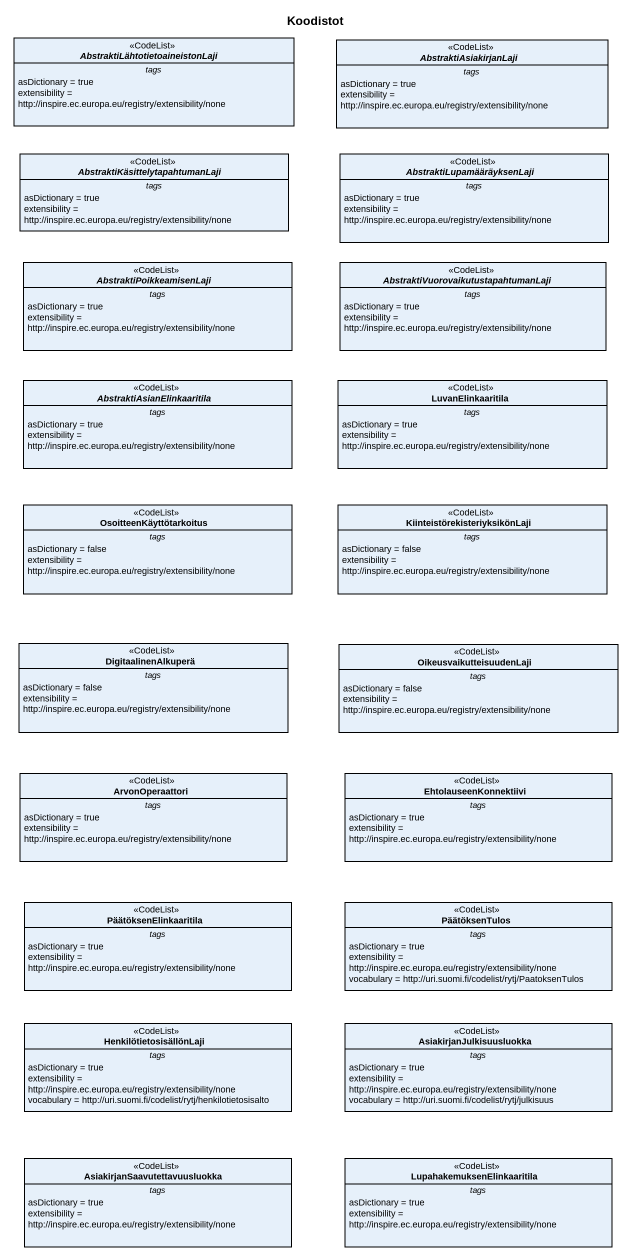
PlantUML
@startuml
title Koodistot
hide circle
hide empty members
abstract class "AbstraktiLähtotietoaineistonLaji" as AbstraktiLähtotietoaineiston <<CodeList>> {
  -- tags --
  asDictionary = true
  extensibility = http://inspire.ec.europa.eu/registry/extensibility/none
}
abstract class AbstraktiAsiakirjanLaji <<CodeList>> {
  -- tags --
  asDictionary = true
  extensibility = http://inspire.ec.europa.eu/registry/extensibility/none
}
abstract class "AbstraktiKäsittelytapahtumanLaji" as AbstraktiKäsittelytapahtuman <<CodeList>> {
  -- tags --
  asDictionary = true
  extensibility = http://inspire.ec.europa.eu/registry/extensibility/none
}
abstract class AbstraktiLupamääräyksenLaji <<CodeList>> {
  -- tags --
  asDictionary = true
  extensibility = http://inspire.ec.europa.eu/registry/extensibility/none
}
abstract class AbstraktiPoikkeamisenLaji <<CodeList>> {
  -- tags --
  asDictionary = true
  extensibility = http://inspire.ec.europa.eu/registry/extensibility/none
}
abstract class "AbstraktiVuorovaikutustapahtumanLaji" as AbstraktiVuorovaikutustapaht <<CodeList>> {
  -- tags --
  asDictionary = true
  extensibility = http://inspire.ec.europa.eu/registry/extensibility/none
}
abstract class AbstraktiAsianElinkaaritila <<CodeList>> {
  -- tags --
  asDictionary = true
  extensibility = http://inspire.ec.europa.eu/registry/extensibility/none
}
class LuvanElinkaaritila <<CodeList>> {
  -- tags --
  asDictionary = true
  extensibility = http://inspire.ec.europa.eu/registry/extensibility/none
}
class OsoitteenKäyttötarkoitus <<CodeList>> {
  -- tags --
  asDictionary = false
  extensibility = http://inspire.ec.europa.eu/registry/extensibility/none
}
class "KiinteistörekisteriyksikönLaji" as KiinteistörekisteriyksikönLa <<CodeList>> {
  -- tags --
  asDictionary = false
  extensibility = http://inspire.ec.europa.eu/registry/extensibility/none
}
class DigitaalinenAlkuperä <<CodeList>> {
  -- tags --
  asDictionary = false
  extensibility = http://inspire.ec.europa.eu/registry/extensibility/none
}
class OikeusvaikutteisuudenLaji <<CodeList>> {
  -- tags --
  asDictionary = false
  extensibility = http://inspire.ec.europa.eu/registry/extensibility/none
}
class ArvonOperaattori <<CodeList>> {
  -- tags --
  asDictionary = true
  extensibility = http://inspire.ec.europa.eu/registry/extensibility/none
}
class EhtolauseenKonnektiivi <<CodeList>> {
  -- tags --
  asDictionary = true
  extensibility = http://inspire.ec.europa.eu/registry/extensibility/none
}
class PäätöksenElinkaaritila <<CodeList>> {
  -- tags --
  asDictionary = true
  extensibility = http://inspire.ec.europa.eu/registry/extensibility/none
}
class PäätöksenTulos <<CodeList>> {
  -- tags --
  asDictionary = true
  extensibility = http://inspire.ec.europa.eu/registry/extensibility/none
  vocabulary = http://uri.suomi.fi/codelist/rytj/PaatoksenTulos
}
class HenkilötietosisällönLaji <<CodeList>> {
  -- tags --
  asDictionary = true
  extensibility = http://inspire.ec.europa.eu/registry/extensibility/none
  vocabulary = http://uri.suomi.fi/codelist/rytj/henkilotietosisalto
}
class AsiakirjanJulkisuusluokka <<CodeList>> {
  -- tags --
  asDictionary = true
  extensibility = http://inspire.ec.europa.eu/registry/extensibility/none
  vocabulary = http://uri.suomi.fi/codelist/rytj/julkisuus
}
class "AsiakirjanSaavutettavuusluokka" as AsiakirjanSaavutettavuusluok <<CodeList>> {
  -- tags --
  asDictionary = true
  extensibility = http://inspire.ec.europa.eu/registry/extensibility/none
}
class LupahakemuksenElinkaaritila <<CodeList>> {
  -- tags --
  asDictionary = true
  extensibility = http://inspire.ec.europa.eu/registry/extensibility/none
}
@enduml
